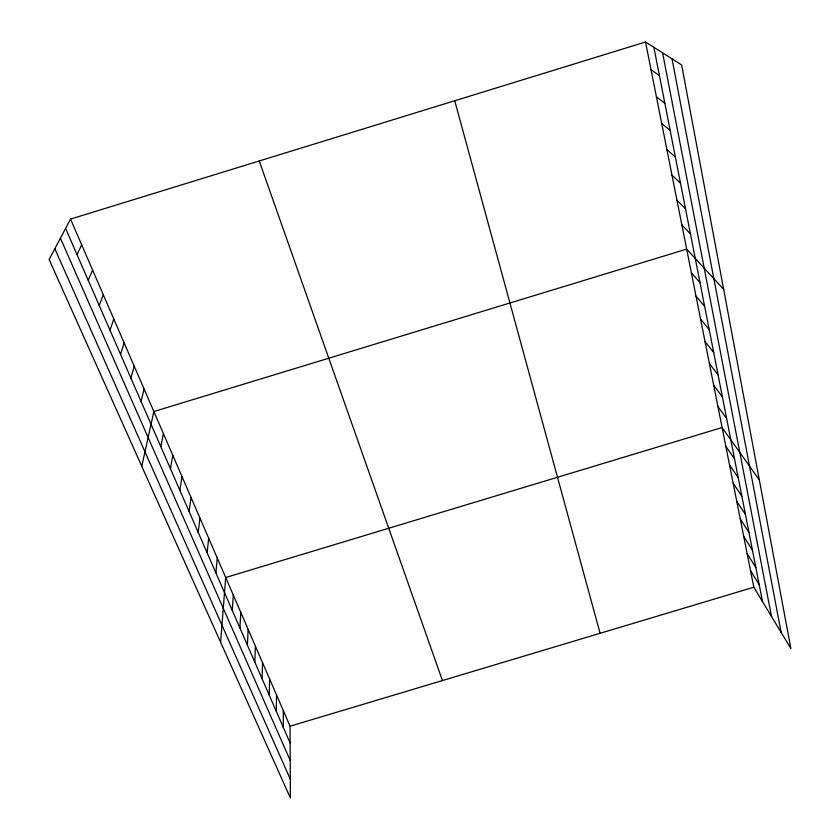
<?xml version="1.0" encoding="UTF-8"?>
<svg xmlns="http://www.w3.org/2000/svg" width="840" height="840" viewBox="0 0 840 840"><rect width="100%" height="100%" fill="white"/><g stroke="black" fill="none" stroke-linecap="round" stroke-linejoin="round"><path stroke-width="1.26" d="M283.29 727.356L283.332 710.672M276.329 711.407L276.507 694.9M269.262 695.226L269.577 678.888M262.091 678.783L262.542 662.634M254.814 662.088L255.392 646.128M247.412 645.13L248.136 629.37M239.894 627.911L240.776 612.35M232.26 610.418L233.299 595.067M220.605 642.232L225.697 577.521L722.096 427.529L759.328 479.945M215.891 572.891L217.256 558.033M207.123 552.794L208.677 538.199M198.198 532.34L199.941 518.028M189.116 511.507L191.058 497.49M179.855 490.298L182.007 476.574M170.436 468.699L172.788 455.291M160.828 446.691L163.411 433.619M141.781 466.284L153.857 411.537L686.658 249.123L723.65 289.328M141.078 401.415L144.123 389.056M130.914 378.137L134.201 366.145M120.561 354.385L124.1 342.794M109.998 330.183L113.799 319M99.225 305.498L103.299 294.745M88.242 280.319L92.6 270.018M77.028 254.636L81.68 244.808M70.549 219.083L49.119 259.476L290.388 798L290.062 726.212L70.549 219.083L645.529 42L681.65 64.974L790.881 648.512L753.816 587.223L645.529 42M290.062 726.212L753.816 587.223M651.032 69.699L659.411 75.579M656.418 96.842L664.85 103.289M661.71 123.459L670.163 130.442M666.887 149.562L675.381 157.059M671.979 175.172L680.495 183.152M676.966 200.287L685.514 208.74M681.86 224.931L690.428 233.846M691.383 272.864L699.993 282.618M696.003 296.163L704.634 306.327M700.55 319.053L709.202 329.595M705.023 341.523L713.675 352.443M709.401 363.605L718.074 374.871M713.706 385.287L722.389 396.889M717.938 406.592L726.631 418.519M725.844 446.397L734.538 458.903M729.529 464.961L738.234 477.74M733.163 483.231L741.867 496.272M736.732 501.228L745.437 514.51M740.26 518.952L748.965 532.466M743.726 536.403L752.43 550.148M747.138 553.602L755.843 567.557M750.498 570.538L759.202 584.703M54.821 248.724L290.304 779.163M60.417 238.182L290.22 760.494M65.594 228.417L290.136 743.053M259.245 160.965L442.418 680.547M454.734 100.758L600.096 633.287M653.877 47.303L762.51 601.598M662.602 52.857L771.509 616.486M672.032 58.852L781.148 632.425"/></g></svg>
